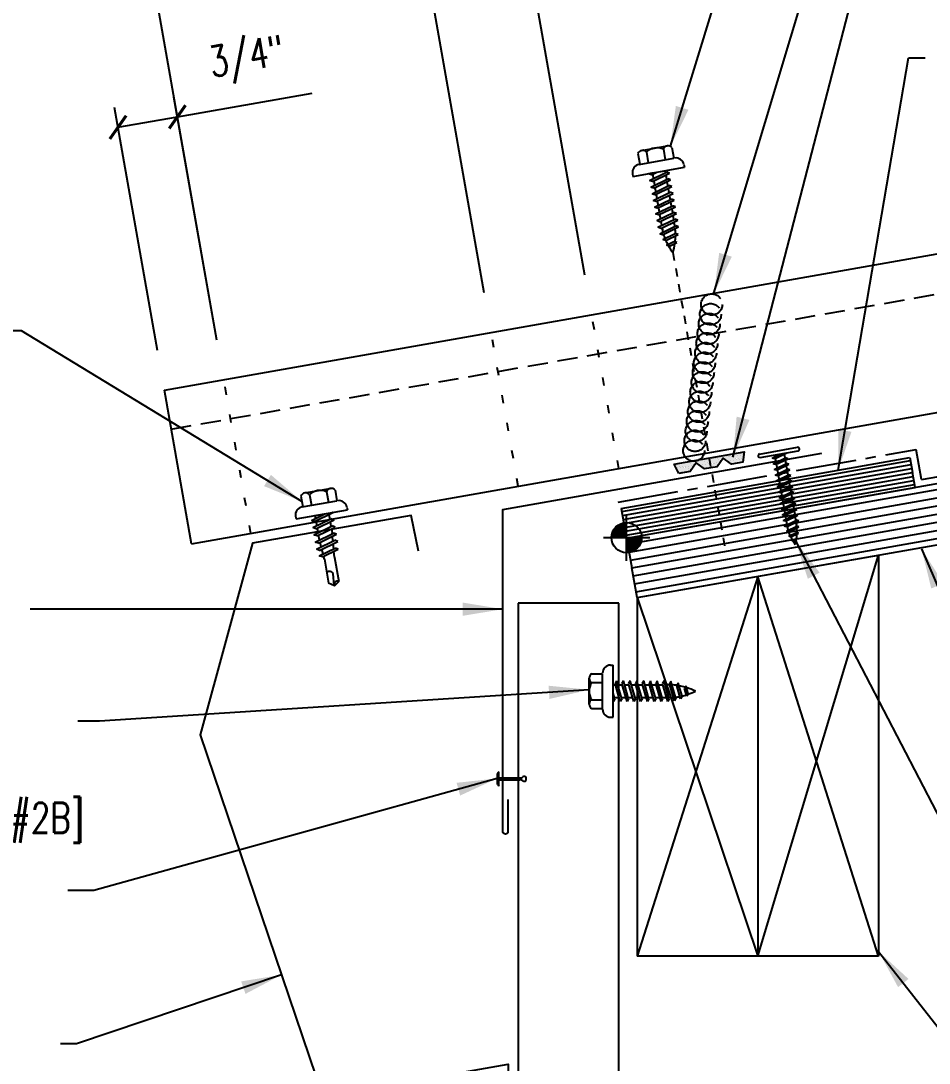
# Model space of a CAD drawing. Header units: inches. Extents: x 1.1 to 40.5, y 6.9 to 56.6.
# Drawn here: x 16.56 to 27.84, y 17.21 to 30.17 of the extents above; entities that cross this region are included whole.
import ezdxf

# ---------------------------------------------------------------- set-up
doc = ezdxf.new("R2010")
doc.units = ezdxf.units.IN
doc.header["$MEASUREMENT"] = 0
for name, pattern in [('CENTER2', [1.125, 0.75, -0.125, 0.125, -0.125]), ('DASH3', [0.125, 0.0625, -0.0625]), ('DOT2', [0.125, 0, -0.125]), ('HIDDEN2', [0.1875, 0.125, -0.0625])]:
    doc.linetypes.add(name, pattern=pattern)
for name, color, linetype in [('BARRIER', 253, 'CENTER2'), ('DIM', 2, 'Continuous'), ('FASTENER', 9, 'Continuous'), ('PANEL', 11, 'Continuous'), ('SEALANT', 253, 'CENTER2'), ('SECTION', 11, 'Continuous'), ('TAPE', 8, 'Continuous'), ('TEXT', 2, 'Continuous'), ('TRIM', 6, 'Continuous'), ('WOOD', 3, 'Continuous')]:
    doc.layers.add(name, color=color, linetype=linetype)
doc.styles.add('TEXT', font='SIMPLEX', dxfattribs={"width": 0.75, "height": 6})
doc.styles.add('TEXT1', font='ROMANS.shx', dxfattribs={"width": 0.75, "height": 0.375})
doc.dimstyles.new('DETAIL', dxfattribs={"dimscale": 4, "dimtxt": 0.375, "dimasz": 0.0625, "dimexe": 0.0625, "dimexo": 0.125, "dimgap": 0.0625, "dimtad": 1, "dimdec": 4, "dimzin": 3, "dimdsep": 46, "dimlunit": 4, "dimtxsty": 'TEXT1', "dimblk": 'ARCHTICK', "dimcen": 0.0625, "dimclrd": 7, "dimclre": 7, "dimclrt": 2, "dimadec": 0, "dimazin": 0, "dimtfac": 0.59375, "dimtdec": 4, "dimtmove": 0, "dimatfit": 3, "dimfxl": 0, "dimfrac": 2, "dimtolj": 1, "dimtzin": 3, "dimarcsym": 0})
doc.dimstyles.new('DETAIL$7', dxfattribs={"dimscale": 4, "dimtxt": 6, "dimasz": 0.125, "dimexe": 0.0625, "dimexo": 0.125, "dimgap": 0.0625, "dimtad": 1, "dimdec": 5, "dimzin": 3, "dimdsep": 46, "dimlunit": 4, "dimtxsty": 'TEXT', "dimblk": 'ARCHTICK', "dimcen": 0.0625, "dimclrd": 7, "dimclre": 7, "dimclrt": 2, "dimadec": 0, "dimazin": 0, "dimtfac": 0.666667, "dimtdec": 5, "dimtmove": 0, "dimatfit": 3, "dimfxl": 0, "dimfrac": 2, "dimtolj": 1, "dimtzin": 3, "dimarcsym": 0})

# ---------------------------------------------------------------- blocks, each defined once
blk = doc.blocks.new('_ArchTick')
at = {"color": 0, "linetype": 'ByBlock', "const_width": 0.15}
blk.add_lwpolyline([(-0.5, -0.5), (0.5, 0.5)], dxfattribs=at)
blk = doc.blocks.new('*D16')
at = {"layer": 'DEFPOINTS', "color": 0}
for p in [(20.96, 34.475), (22.402, 26.294), (19.081, 25.708)]:
    blk.add_point(p, dxfattribs=at)
at = {"layer": 'DIM', "color": 7, "lineweight": -2}
for p, q in [((22.315, 26.786), (20.916, 34.722)), ((17.638, 33.89), (20.96, 34.475)), ((18.994, 26.201), (17.594, 34.136))]:
    blk.add_line(p, q, dxfattribs=at)
at = {"layer": 'DIM', "color": 7, "lineweight": -2, "xscale": 0.25, "yscale": 0.25, "zscale": 0.25}
for p, rotation in [((20.96, 34.475), 9.999999999999849), ((17.638, 33.89), 189.9999999999998)]:
    blk.add_blockref('_ArchTick', p, dxfattribs=dict(at, rotation=rotation))
at = {"layer": 'DIM', "color": 2, "insert": (19.162, 34.956), "char_height": 0.375, "attachment_point": 5, "rotation": 10, "style": 'TEXT1'}
blk.add_mtext('\\A1;VARIES W/\\PROOF SLOPE', dxfattribs=at)
blk = doc.blocks.new('*X2')
at = {"color": 0}
for p, q in [((-0.434, 0.135), (-0.434, 0.135)), ((-0.422, 0.141), (-0.422, 0.141)), ((-0.41, 0.135), (-0.41, 0.135)), ((-0.398, 0.141), (-0.398, 0.141)), ((-0.387, 0.135), (-0.387, 0.135)), ((-0.375, 0.141), (-0.375, 0.141)), ((-0.363, 0.135), (-0.363, 0.135)), ((-0.352, 0.141), (-0.352, 0.141)), ((-0.34, 0.135), (-0.34, 0.135)), ((-0.328, 0.141), (-0.328, 0.141)), ((-0.316, 0.135), (-0.316, 0.135)), ((-0.305, 0.141), (-0.305, 0.141)), ((-0.293, 0.135), (-0.293, 0.135)), ((-0.281, 0.141), (-0.281, 0.141)), ((-0.27, 0.135), (-0.27, 0.135)), ((-0.258, 0.141), (-0.258, 0.141)), ((-0.246, 0.135), (-0.246, 0.135)), ((-0.234, 0.141), (-0.234, 0.141)), ((-0.223, 0.135), (-0.223, 0.135)), ((-0.211, 0.141), (-0.211, 0.141)), ((-0.199, 0.135), (-0.199, 0.135)), ((-0.188, 0.141), (-0.188, 0.141)), ((-0.176, 0.135), (-0.176, 0.135)), ((-0.164, 0.141), (-0.164, 0.141)), ((-0.152, 0.135), (-0.152, 0.135)), ((-0.141, 0.141), (-0.141, 0.141)), ((-0.129, 0.135), (-0.129, 0.135)), ((-0.117, 0.141), (-0.117, 0.141)), ((-0.105, 0.135), (-0.105, 0.135)), ((-0.094, 0.141), (-0.094, 0.141)), ((-0.082, 0.135), (-0.082, 0.135)), ((-0.07, 0.141), (-0.07, 0.141)), ((-0.059, 0.135), (-0.059, 0.135)), ((-0.047, 0.141), (-0.047, 0.141)), ((-0.035, 0.135), (-0.035, 0.135)), ((-0.023, 0.141), (-0.023, 0.141)), ((-0.012, 0.135), (-0.012, 0.135)), ((0, 0.141), (0, 0.141)), ((0.012, 0.135), (0.012, 0.135)), ((0.023, 0.141), (0.023, 0.141)), ((0.035, 0.135), (0.035, 0.135)), ((0.047, 0.141), (0.047, 0.141)), ((0.059, 0.135), (0.059, 0.135)), ((0.07, 0.141), (0.07, 0.141)), ((0.082, 0.135), (0.082, 0.135)), ((0.094, 0.141), (0.094, 0.141)), ((0.105, 0.135), (0.105, 0.135)), ((0.117, 0.141), (0.117, 0.141)), ((0.129, 0.135), (0.129, 0.135)), ((0.141, 0.141), (0.141, 0.141)), ((0.152, 0.135), (0.152, 0.135)), ((0.164, 0.141), (0.164, 0.141)), ((0.176, 0.135), (0.176, 0.135)), ((0.188, 0.141), (0.188, 0.141)), ((0.199, 0.135), (0.199, 0.135)), ((0.211, 0.141), (0.211, 0.141)), ((0.223, 0.135), (0.223, 0.135)), ((0.234, 0.141), (0.234, 0.141)), ((0.246, 0.135), (0.246, 0.135)), ((0.258, 0.141), (0.258, 0.141)), ((0.27, 0.135), (0.27, 0.135)), ((0.281, 0.141), (0.281, 0.141)), ((0.293, 0.135), (0.293, 0.135)), ((0.305, 0.141), (0.305, 0.141)), ((0.316, 0.135), (0.316, 0.135)), ((0.328, 0.141), (0.328, 0.141)), ((0.34, 0.135), (0.34, 0.135)), ((0.352, 0.141), (0.352, 0.141)), ((0.363, 0.135), (0.363, 0.135)), ((0.375, 0.141), (0.375, 0.141)), ((0.387, 0.135), (0.387, 0.135)), ((0.398, 0.141), (0.398, 0.141)), ((0.41, 0.135), (0.41, 0.135)), ((0.422, 0.141), (0.422, 0.141)), ((0.434, 0.135), (0.434, 0.135)), ((-0.434, 0.123), (-0.434, 0.123)), ((-0.422, 0.129), (-0.422, 0.129)), ((-0.422, 0.117), (-0.422, 0.117)), ((-0.422, 0.105), (-0.422, 0.105)), ((-0.422, 0.094), (-0.422, 0.094)), ((-0.422, 0.082), (-0.422, 0.082)), ((-0.41, 0.123), (-0.41, 0.123)), ((-0.41, 0.111), (-0.41, 0.111)), ((-0.41, 0.1), (-0.41, 0.1)), ((-0.41, 0.088), (-0.41, 0.088)), ((-0.41, 0.076), (-0.41, 0.076)), ((-0.41, 0.064), (-0.41, 0.064)), ((-0.41, 0.053), (-0.41, 0.053)), ((-0.41, 0.041), (-0.41, 0.041)), ((-0.398, 0.129), (-0.398, 0.129)), ((-0.398, 0.117), (-0.398, 0.117)), ((-0.398, 0.105), (-0.398, 0.105)), ((-0.398, 0.094), (-0.398, 0.094)), ((-0.398, 0.082), (-0.398, 0.082)), ((-0.398, 0.07), (-0.398, 0.07)), ((-0.398, 0.059), (-0.398, 0.059)), ((-0.398, 0.047), (-0.398, 0.047)), ((-0.398, 0.035), (-0.398, 0.035)), ((-0.398, 0.023), (-0.398, 0.023)), ((-0.387, 0.123), (-0.387, 0.123)), ((-0.387, 0.111), (-0.387, 0.111)), ((-0.387, 0.1), (-0.387, 0.1)), ((-0.387, 0.088), (-0.387, 0.088)), ((-0.387, 0.076), (-0.387, 0.076)), ((-0.387, 0.064), (-0.387, 0.064)), ((-0.387, 0.053), (-0.387, 0.053)), ((-0.387, 0.041), (-0.387, 0.041)), ((-0.387, 0.029), (-0.387, 0.029)), ((-0.375, 0.129), (-0.375, 0.129)), ((-0.375, 0.117), (-0.375, 0.117)), ((-0.375, 0.105), (-0.375, 0.105)), ((-0.375, 0.094), (-0.375, 0.094)), ((-0.375, 0.082), (-0.375, 0.082)), ((-0.375, 0.07), (-0.375, 0.07)), ((-0.375, 0.059), (-0.375, 0.059)), ((-0.375, 0.047), (-0.375, 0.047)), ((-0.375, 0.035), (-0.375, 0.035)), ((-0.375, 0.023), (-0.375, 0.023)), ((-0.363, 0.123), (-0.363, 0.123)), ((-0.363, 0.111), (-0.363, 0.111)), ((-0.363, 0.1), (-0.363, 0.1)), ((-0.363, 0.088), (-0.363, 0.088)), ((-0.363, 0.076), (-0.363, 0.076)), ((-0.363, 0.064), (-0.363, 0.064)), ((-0.363, 0.053), (-0.363, 0.053)), ((-0.363, 0.041), (-0.363, 0.041)), ((-0.363, 0.029), (-0.363, 0.029)), ((-0.352, 0.129), (-0.352, 0.129)), ((-0.352, 0.117), (-0.352, 0.117)), ((-0.352, 0.105), (-0.352, 0.105)), ((-0.352, 0.094), (-0.352, 0.094)), ((-0.352, 0.082), (-0.352, 0.082)), ((-0.352, 0.07), (-0.352, 0.07)), ((-0.352, 0.059), (-0.352, 0.059)), ((-0.352, 0.047), (-0.352, 0.047)), ((-0.352, 0.035), (-0.352, 0.035)), ((-0.352, 0.023), (-0.352, 0.023)), ((-0.34, 0.123), (-0.34, 0.123)), ((-0.34, 0.111), (-0.34, 0.111)), ((-0.34, 0.1), (-0.34, 0.1)), ((-0.34, 0.088), (-0.34, 0.088)), ((-0.34, 0.076), (-0.34, 0.076)), ((-0.34, 0.064), (-0.34, 0.064)), ((-0.34, 0.053), (-0.34, 0.053)), ((-0.34, 0.041), (-0.34, 0.041)), ((-0.34, 0.029), (-0.34, 0.029)), ((-0.328, 0.129), (-0.328, 0.129)), ((-0.328, 0.117), (-0.328, 0.117)), ((-0.328, 0.105), (-0.328, 0.105)), ((-0.328, 0.094), (-0.328, 0.094)), ((-0.328, 0.082), (-0.328, 0.082)), ((-0.328, 0.07), (-0.328, 0.07)), ((-0.328, 0.059), (-0.328, 0.059)), ((-0.328, 0.047), (-0.328, 0.047)), ((-0.328, 0.035), (-0.328, 0.035)), ((-0.328, 0.023), (-0.328, 0.023)), ((-0.316, 0.123), (-0.316, 0.123)), ((-0.316, 0.111), (-0.316, 0.111)), ((-0.316, 0.1), (-0.316, 0.1)), ((-0.316, 0.088), (-0.316, 0.088)), ((-0.316, 0.076), (-0.316, 0.076)), ((-0.316, 0.064), (-0.316, 0.064)), ((-0.316, 0.053), (-0.316, 0.053)), ((-0.316, 0.041), (-0.316, 0.041)), ((-0.316, 0.029), (-0.316, 0.029)), ((-0.305, 0.129), (-0.305, 0.129)), ((-0.305, 0.117), (-0.305, 0.117)), ((-0.305, 0.105), (-0.305, 0.105)), ((-0.305, 0.094), (-0.305, 0.094)), ((-0.305, 0.082), (-0.305, 0.082)), ((-0.305, 0.07), (-0.305, 0.07)), ((-0.305, 0.059), (-0.305, 0.059)), ((-0.305, 0.047), (-0.305, 0.047)), ((-0.305, 0.035), (-0.305, 0.035)), ((-0.305, 0.023), (-0.305, 0.023)), ((-0.293, 0.123), (-0.293, 0.123)), ((-0.293, 0.111), (-0.293, 0.111)), ((-0.293, 0.1), (-0.293, 0.1)), ((-0.293, 0.088), (-0.293, 0.088)), ((-0.293, 0.076), (-0.293, 0.076)), ((-0.293, 0.064), (-0.293, 0.064)), ((-0.293, 0.053), (-0.293, 0.053)), ((-0.293, 0.041), (-0.293, 0.041)), ((-0.293, 0.029), (-0.293, 0.029)), ((-0.281, 0.129), (-0.281, 0.129)), ((-0.281, 0.117), (-0.281, 0.117)), ((-0.281, 0.105), (-0.281, 0.105)), ((-0.281, 0.094), (-0.281, 0.094)), ((-0.281, 0.082), (-0.281, 0.082)), ((-0.281, 0.07), (-0.281, 0.07)), ((-0.281, 0.059), (-0.281, 0.059)), ((-0.281, 0.047), (-0.281, 0.047)), ((-0.281, 0.035), (-0.281, 0.035)), ((-0.281, 0.023), (-0.281, 0.023)), ((-0.27, 0.123), (-0.27, 0.123)), ((-0.27, 0.111), (-0.27, 0.111)), ((-0.27, 0.1), (-0.27, 0.1)), ((-0.27, 0.088), (-0.27, 0.088)), ((-0.27, 0.076), (-0.27, 0.076)), ((-0.27, 0.064), (-0.27, 0.064)), ((-0.27, 0.053), (-0.27, 0.053)), ((-0.27, 0.041), (-0.27, 0.041)), ((-0.27, 0.029), (-0.27, 0.029)), ((-0.258, 0.129), (-0.258, 0.129)), ((-0.258, 0.117), (-0.258, 0.117)), ((-0.258, 0.105), (-0.258, 0.105)), ((-0.258, 0.094), (-0.258, 0.094)), ((-0.258, 0.082), (-0.258, 0.082)), ((-0.258, 0.07), (-0.258, 0.07)), ((-0.258, 0.059), (-0.258, 0.059)), ((-0.258, 0.047), (-0.258, 0.047)), ((-0.258, 0.035), (-0.258, 0.035)), ((-0.258, 0.023), (-0.258, 0.023)), ((-0.246, 0.123), (-0.246, 0.123)), ((-0.246, 0.111), (-0.246, 0.111)), ((-0.246, 0.1), (-0.246, 0.1)), ((-0.246, 0.088), (-0.246, 0.088)), ((-0.246, 0.076), (-0.246, 0.076)), ((-0.246, 0.064), (-0.246, 0.064)), ((-0.246, 0.053), (-0.246, 0.053)), ((-0.246, 0.041), (-0.246, 0.041)), ((-0.234, 0.129), (-0.234, 0.129)), ((-0.234, 0.117), (-0.234, 0.117)), ((-0.234, 0.105), (-0.234, 0.105)), ((-0.234, 0.094), (-0.234, 0.094)), ((-0.234, 0.082), (-0.234, 0.082)), ((-0.234, 0.07), (-0.234, 0.07)), ((-0.234, 0.059), (-0.234, 0.059)), ((-0.234, 0.047), (-0.234, 0.047)), ((-0.223, 0.123), (-0.223, 0.123)), ((-0.223, 0.111), (-0.223, 0.111)), ((-0.223, 0.1), (-0.223, 0.1)), ((-0.223, 0.088), (-0.223, 0.088)), ((-0.223, 0.076), (-0.223, 0.076)), ((-0.223, 0.064), (-0.223, 0.064)), ((-0.211, 0.129), (-0.211, 0.129)), ((-0.211, 0.117), (-0.211, 0.117)), ((-0.211, 0.105), (-0.211, 0.105)), ((-0.211, 0.094), (-0.211, 0.094)), ((-0.211, 0.082), (-0.211, 0.082)), ((-0.211, 0.07), (-0.211, 0.07)), ((-0.199, 0.123), (-0.199, 0.123)), ((-0.199, 0.111), (-0.199, 0.111)), ((-0.199, 0.1), (-0.199, 0.1)), ((-0.199, 0.088), (-0.199, 0.088)), ((-0.188, 0.129), (-0.188, 0.129)), ((-0.188, 0.117), (-0.188, 0.117)), ((-0.188, 0.105), (-0.188, 0.105)), ((-0.188, 0.094), (-0.188, 0.094)), ((-0.176, 0.123), (-0.176, 0.123)), ((-0.176, 0.111), (-0.176, 0.111)), ((-0.164, 0.129), (-0.164, 0.129)), ((-0.164, 0.117), (-0.164, 0.117)), ((-0.164, 0.105), (-0.164, 0.105)), ((-0.152, 0.123), (-0.152, 0.123)), ((-0.152, 0.111), (-0.152, 0.111)), ((-0.152, 0.1), (-0.152, 0.1)), ((-0.141, 0.129), (-0.141, 0.129)), ((-0.141, 0.117), (-0.141, 0.117)), ((-0.141, 0.105), (-0.141, 0.105)), ((-0.141, 0.094), (-0.141, 0.094)), ((-0.141, 0.082), (-0.141, 0.082)), ((-0.129, 0.123), (-0.129, 0.123)), ((-0.129, 0.111), (-0.129, 0.111)), ((-0.129, 0.1), (-0.129, 0.1)), ((-0.129, 0.088), (-0.129, 0.088)), ((-0.129, 0.076), (-0.129, 0.076)), ((-0.117, 0.129), (-0.117, 0.129)), ((-0.117, 0.117), (-0.117, 0.117)), ((-0.117, 0.105), (-0.117, 0.105)), ((-0.117, 0.094), (-0.117, 0.094)), ((-0.117, 0.082), (-0.117, 0.082)), ((-0.117, 0.07), (-0.117, 0.07)), ((-0.117, 0.059), (-0.117, 0.059)), ((-0.105, 0.123), (-0.105, 0.123)), ((-0.105, 0.111), (-0.105, 0.111)), ((-0.105, 0.1), (-0.105, 0.1)), ((-0.105, 0.088), (-0.105, 0.088)), ((-0.105, 0.076), (-0.105, 0.076)), ((-0.105, 0.064), (-0.105, 0.064)), ((-0.105, 0.053), (-0.105, 0.053)), ((-0.094, 0.129), (-0.094, 0.129)), ((-0.094, 0.117), (-0.094, 0.117)), ((-0.094, 0.105), (-0.094, 0.105)), ((-0.094, 0.094), (-0.094, 0.094)), ((-0.094, 0.082), (-0.094, 0.082)), ((-0.094, 0.07), (-0.094, 0.07)), ((-0.094, 0.059), (-0.094, 0.059)), ((-0.094, 0.047), (-0.094, 0.047)), ((-0.094, 0.035), (-0.094, 0.035)), ((-0.082, 0.123), (-0.082, 0.123)), ((-0.082, 0.111), (-0.082, 0.111)), ((-0.082, 0.1), (-0.082, 0.1)), ((-0.082, 0.088), (-0.082, 0.088)), ((-0.082, 0.076), (-0.082, 0.076)), ((-0.082, 0.064), (-0.082, 0.064)), ((-0.082, 0.053), (-0.082, 0.053)), ((-0.082, 0.041), (-0.082, 0.041)), ((-0.082, 0.029), (-0.082, 0.029)), ((-0.07, 0.129), (-0.07, 0.129)), ((-0.07, 0.117), (-0.07, 0.117)), ((-0.07, 0.105), (-0.07, 0.105)), ((-0.07, 0.094), (-0.07, 0.094)), ((-0.07, 0.082), (-0.07, 0.082)), ((-0.07, 0.07), (-0.07, 0.07)), ((-0.07, 0.059), (-0.07, 0.059)), ((-0.07, 0.047), (-0.07, 0.047)), ((-0.07, 0.035), (-0.07, 0.035)), ((-0.07, 0.023), (-0.07, 0.023)), ((-0.059, 0.123), (-0.059, 0.123)), ((-0.059, 0.111), (-0.059, 0.111)), ((-0.059, 0.1), (-0.059, 0.1)), ((-0.059, 0.088), (-0.059, 0.088)), ((-0.059, 0.076), (-0.059, 0.076)), ((-0.059, 0.064), (-0.059, 0.064)), ((-0.059, 0.053), (-0.059, 0.053)), ((-0.059, 0.041), (-0.059, 0.041)), ((-0.059, 0.029), (-0.059, 0.029)), ((-0.047, 0.129), (-0.047, 0.129)), ((-0.047, 0.117), (-0.047, 0.117)), ((-0.047, 0.105), (-0.047, 0.105)), ((-0.047, 0.094), (-0.047, 0.094)), ((-0.047, 0.082), (-0.047, 0.082)), ((-0.047, 0.07), (-0.047, 0.07)), ((-0.047, 0.059), (-0.047, 0.059)), ((-0.047, 0.047), (-0.047, 0.047)), ((-0.047, 0.035), (-0.047, 0.035)), ((-0.047, 0.023), (-0.047, 0.023)), ((-0.035, 0.123), (-0.035, 0.123)), ((-0.035, 0.111), (-0.035, 0.111)), ((-0.035, 0.1), (-0.035, 0.1)), ((-0.035, 0.088), (-0.035, 0.088)), ((-0.035, 0.076), (-0.035, 0.076)), ((-0.035, 0.064), (-0.035, 0.064)), ((-0.035, 0.053), (-0.035, 0.053)), ((-0.035, 0.041), (-0.035, 0.041)), ((-0.035, 0.029), (-0.035, 0.029)), ((-0.023, 0.129), (-0.023, 0.129)), ((-0.023, 0.117), (-0.023, 0.117)), ((-0.023, 0.105), (-0.023, 0.105)), ((-0.023, 0.094), (-0.023, 0.094)), ((-0.023, 0.082), (-0.023, 0.082)), ((-0.023, 0.07), (-0.023, 0.07)), ((-0.023, 0.059), (-0.023, 0.059)), ((-0.023, 0.047), (-0.023, 0.047)), ((-0.023, 0.035), (-0.023, 0.035)), ((-0.023, 0.023), (-0.023, 0.023)), ((-0.012, 0.123), (-0.012, 0.123)), ((-0.012, 0.111), (-0.012, 0.111)), ((-0.012, 0.1), (-0.012, 0.1)), ((-0.012, 0.088), (-0.012, 0.088)), ((-0.012, 0.076), (-0.012, 0.076)), ((-0.012, 0.064), (-0.012, 0.064)), ((-0.012, 0.053), (-0.012, 0.053)), ((-0.012, 0.041), (-0.012, 0.041)), ((-0.012, 0.029), (-0.012, 0.029)), ((0, 0.129), (0, 0.129)), ((0, 0.117), (0, 0.117)), ((0, 0.105), (0, 0.105)), ((0, 0.094), (0, 0.094)), ((0, 0.082), (0, 0.082)), ((0, 0.07), (0, 0.07)), ((0, 0.059), (0, 0.059)), ((0, 0.047), (0, 0.047)), ((0, 0.035), (0, 0.035)), ((0, 0.023), (0, 0.023)), ((0.012, 0.123), (0.012, 0.123)), ((0.012, 0.111), (0.012, 0.111)), ((0.012, 0.1), (0.012, 0.1)), ((0.012, 0.088), (0.012, 0.088)), ((0.012, 0.076), (0.012, 0.076)), ((0.012, 0.064), (0.012, 0.064)), ((0.012, 0.053), (0.012, 0.053)), ((0.012, 0.041), (0.012, 0.041)), ((0.012, 0.029), (0.012, 0.029)), ((0.023, 0.129), (0.023, 0.129)), ((0.023, 0.117), (0.023, 0.117)), ((0.023, 0.105), (0.023, 0.105)), ((0.023, 0.094), (0.023, 0.094)), ((0.023, 0.082), (0.023, 0.082)), ((0.023, 0.07), (0.023, 0.07)), ((0.023, 0.059), (0.023, 0.059)), ((0.023, 0.047), (0.023, 0.047)), ((0.023, 0.035), (0.023, 0.035)), ((0.023, 0.023), (0.023, 0.023)), ((0.035, 0.123), (0.035, 0.123)), ((0.035, 0.111), (0.035, 0.111)), ((0.035, 0.1), (0.035, 0.1)), ((0.035, 0.088), (0.035, 0.088)), ((0.035, 0.076), (0.035, 0.076)), ((0.035, 0.064), (0.035, 0.064)), ((0.035, 0.053), (0.035, 0.053)), ((0.035, 0.041), (0.035, 0.041)), ((0.035, 0.029), (0.035, 0.029)), ((0.047, 0.129), (0.047, 0.129)), ((0.047, 0.117), (0.047, 0.117)), ((0.047, 0.105), (0.047, 0.105)), ((0.047, 0.094), (0.047, 0.094)), ((0.047, 0.082), (0.047, 0.082)), ((0.047, 0.07), (0.047, 0.07)), ((0.047, 0.059), (0.047, 0.059)), ((0.047, 0.047), (0.047, 0.047)), ((0.047, 0.035), (0.047, 0.035)), ((0.047, 0.023), (0.047, 0.023)), ((0.059, 0.123), (0.059, 0.123)), ((0.059, 0.111), (0.059, 0.111)), ((0.059, 0.1), (0.059, 0.1)), ((0.059, 0.088), (0.059, 0.088)), ((0.059, 0.076), (0.059, 0.076)), ((0.059, 0.064), (0.059, 0.064)), ((0.059, 0.053), (0.059, 0.053)), ((0.059, 0.041), (0.059, 0.041)), ((0.059, 0.029), (0.059, 0.029)), ((0.07, 0.129), (0.07, 0.129)), ((0.07, 0.117), (0.07, 0.117)), ((0.07, 0.105), (0.07, 0.105)), ((0.07, 0.094), (0.07, 0.094)), ((0.07, 0.082), (0.07, 0.082)), ((0.07, 0.07), (0.07, 0.07)), ((0.07, 0.059), (0.07, 0.059)), ((0.07, 0.047), (0.07, 0.047)), ((0.07, 0.035), (0.07, 0.035)), ((0.07, 0.023), (0.07, 0.023)), ((0.082, 0.123), (0.082, 0.123)), ((0.082, 0.111), (0.082, 0.111)), ((0.082, 0.1), (0.082, 0.1)), ((0.082, 0.088), (0.082, 0.088)), ((0.082, 0.076), (0.082, 0.076)), ((0.082, 0.064), (0.082, 0.064)), ((0.082, 0.053), (0.082, 0.053)), ((0.082, 0.041), (0.082, 0.041)), ((0.082, 0.029), (0.082, 0.029)), ((0.094, 0.129), (0.094, 0.129)), ((0.094, 0.117), (0.094, 0.117)), ((0.094, 0.105), (0.094, 0.105)), ((0.094, 0.094), (0.094, 0.094)), ((0.094, 0.082), (0.094, 0.082)), ((0.094, 0.07), (0.094, 0.07)), ((0.094, 0.059), (0.094, 0.059)), ((0.094, 0.047), (0.094, 0.047)), ((0.094, 0.035), (0.094, 0.035)), ((0.105, 0.123), (0.105, 0.123)), ((0.105, 0.111), (0.105, 0.111)), ((0.105, 0.1), (0.105, 0.1)), ((0.105, 0.088), (0.105, 0.088)), ((0.105, 0.076), (0.105, 0.076)), ((0.105, 0.064), (0.105, 0.064)), ((0.105, 0.053), (0.105, 0.053)), ((0.117, 0.129), (0.117, 0.129)), ((0.117, 0.117), (0.117, 0.117)), ((0.117, 0.105), (0.117, 0.105)), ((0.117, 0.094), (0.117, 0.094)), ((0.117, 0.082), (0.117, 0.082)), ((0.117, 0.07), (0.117, 0.07)), ((0.117, 0.059), (0.117, 0.059)), ((0.129, 0.123), (0.129, 0.123)), ((0.129, 0.111), (0.129, 0.111)), ((0.129, 0.1), (0.129, 0.1)), ((0.129, 0.088), (0.129, 0.088)), ((0.129, 0.076), (0.129, 0.076)), ((0.141, 0.129), (0.141, 0.129)), ((0.141, 0.117), (0.141, 0.117)), ((0.141, 0.105), (0.141, 0.105)), ((0.141, 0.094), (0.141, 0.094)), ((0.141, 0.082), (0.141, 0.082)), ((0.152, 0.123), (0.152, 0.123)), ((0.152, 0.111), (0.152, 0.111)), ((0.152, 0.1), (0.152, 0.1)), ((0.164, 0.129), (0.164, 0.129)), ((0.164, 0.117), (0.164, 0.117)), ((0.164, 0.105), (0.164, 0.105)), ((0.176, 0.123), (0.176, 0.123)), ((0.176, 0.111), (0.176, 0.111)), ((0.188, 0.129), (0.188, 0.129)), ((0.188, 0.117), (0.188, 0.117)), ((0.188, 0.105), (0.188, 0.105)), ((0.188, 0.094), (0.188, 0.094)), ((0.199, 0.123), (0.199, 0.123)), ((0.199, 0.111), (0.199, 0.111)), ((0.199, 0.1), (0.199, 0.1)), ((0.199, 0.088), (0.199, 0.088)), ((0.211, 0.129), (0.211, 0.129)), ((0.211, 0.117), (0.211, 0.117)), ((0.211, 0.105), (0.211, 0.105)), ((0.211, 0.094), (0.211, 0.094)), ((0.211, 0.082), (0.211, 0.082)), ((0.211, 0.07), (0.211, 0.07)), ((0.223, 0.123), (0.223, 0.123)), ((0.223, 0.111), (0.223, 0.111)), ((0.223, 0.1), (0.223, 0.1)), ((0.223, 0.088), (0.223, 0.088)), ((0.223, 0.076), (0.223, 0.076)), ((0.223, 0.064), (0.223, 0.064)), ((0.234, 0.129), (0.234, 0.129)), ((0.234, 0.117), (0.234, 0.117)), ((0.234, 0.105), (0.234, 0.105)), ((0.234, 0.094), (0.234, 0.094)), ((0.234, 0.082), (0.234, 0.082)), ((0.234, 0.07), (0.234, 0.07)), ((0.234, 0.059), (0.234, 0.059)), ((0.234, 0.047), (0.234, 0.047)), ((0.246, 0.123), (0.246, 0.123)), ((0.246, 0.111), (0.246, 0.111)), ((0.246, 0.1), (0.246, 0.1)), ((0.246, 0.088), (0.246, 0.088)), ((0.246, 0.076), (0.246, 0.076)), ((0.246, 0.064), (0.246, 0.064)), ((0.246, 0.053), (0.246, 0.053)), ((0.246, 0.041), (0.246, 0.041)), ((0.258, 0.129), (0.258, 0.129)), ((0.258, 0.117), (0.258, 0.117)), ((0.258, 0.105), (0.258, 0.105)), ((0.258, 0.094), (0.258, 0.094)), ((0.258, 0.082), (0.258, 0.082)), ((0.258, 0.07), (0.258, 0.07)), ((0.258, 0.059), (0.258, 0.059)), ((0.258, 0.047), (0.258, 0.047)), ((0.258, 0.035), (0.258, 0.035)), ((0.258, 0.023), (0.258, 0.023)), ((0.27, 0.123), (0.27, 0.123)), ((0.27, 0.111), (0.27, 0.111)), ((0.27, 0.1), (0.27, 0.1)), ((0.27, 0.088), (0.27, 0.088)), ((0.27, 0.076), (0.27, 0.076)), ((0.27, 0.064), (0.27, 0.064)), ((0.27, 0.053), (0.27, 0.053)), ((0.27, 0.041), (0.27, 0.041)), ((0.27, 0.029), (0.27, 0.029)), ((0.281, 0.129), (0.281, 0.129)), ((0.281, 0.117), (0.281, 0.117)), ((0.281, 0.105), (0.281, 0.105)), ((0.281, 0.094), (0.281, 0.094)), ((0.281, 0.082), (0.281, 0.082)), ((0.281, 0.07), (0.281, 0.07)), ((0.281, 0.059), (0.281, 0.059)), ((0.281, 0.047), (0.281, 0.047)), ((0.281, 0.035), (0.281, 0.035)), ((0.281, 0.023), (0.281, 0.023)), ((0.293, 0.123), (0.293, 0.123)), ((0.293, 0.111), (0.293, 0.111)), ((0.293, 0.1), (0.293, 0.1)), ((0.293, 0.088), (0.293, 0.088)), ((0.293, 0.076), (0.293, 0.076)), ((0.293, 0.064), (0.293, 0.064)), ((0.293, 0.053), (0.293, 0.053)), ((0.293, 0.041), (0.293, 0.041)), ((0.293, 0.029), (0.293, 0.029)), ((0.305, 0.129), (0.305, 0.129)), ((0.305, 0.117), (0.305, 0.117)), ((0.305, 0.105), (0.305, 0.105)), ((0.305, 0.094), (0.305, 0.094)), ((0.305, 0.082), (0.305, 0.082)), ((0.305, 0.07), (0.305, 0.07)), ((0.305, 0.059), (0.305, 0.059)), ((0.305, 0.047), (0.305, 0.047)), ((0.305, 0.035), (0.305, 0.035)), ((0.305, 0.023), (0.305, 0.023)), ((0.316, 0.123), (0.316, 0.123)), ((0.316, 0.111), (0.316, 0.111)), ((0.316, 0.1), (0.316, 0.1)), ((0.316, 0.088), (0.316, 0.088)), ((0.316, 0.076), (0.316, 0.076)), ((0.316, 0.064), (0.316, 0.064)), ((0.316, 0.053), (0.316, 0.053)), ((0.316, 0.041), (0.316, 0.041)), ((0.316, 0.029), (0.316, 0.029)), ((0.328, 0.129), (0.328, 0.129)), ((0.328, 0.117), (0.328, 0.117)), ((0.328, 0.105), (0.328, 0.105)), ((0.328, 0.094), (0.328, 0.094)), ((0.328, 0.082), (0.328, 0.082)), ((0.328, 0.07), (0.328, 0.07)), ((0.328, 0.059), (0.328, 0.059)), ((0.328, 0.047), (0.328, 0.047)), ((0.328, 0.035), (0.328, 0.035)), ((0.328, 0.023), (0.328, 0.023)), ((0.34, 0.123), (0.34, 0.123)), ((0.34, 0.111), (0.34, 0.111)), ((0.34, 0.1), (0.34, 0.1)), ((0.34, 0.088), (0.34, 0.088)), ((0.34, 0.076), (0.34, 0.076)), ((0.34, 0.064), (0.34, 0.064)), ((0.34, 0.053), (0.34, 0.053)), ((0.34, 0.041), (0.34, 0.041)), ((0.34, 0.029), (0.34, 0.029)), ((0.352, 0.129), (0.352, 0.129)), ((0.352, 0.117), (0.352, 0.117)), ((0.352, 0.105), (0.352, 0.105)), ((0.352, 0.094), (0.352, 0.094)), ((0.352, 0.082), (0.352, 0.082)), ((0.352, 0.07), (0.352, 0.07)), ((0.352, 0.059), (0.352, 0.059)), ((0.352, 0.047), (0.352, 0.047)), ((0.352, 0.035), (0.352, 0.035)), ((0.352, 0.023), (0.352, 0.023)), ((0.363, 0.123), (0.363, 0.123)), ((0.363, 0.111), (0.363, 0.111)), ((0.363, 0.1), (0.363, 0.1)), ((0.363, 0.088), (0.363, 0.088)), ((0.363, 0.076), (0.363, 0.076)), ((0.363, 0.064), (0.363, 0.064)), ((0.363, 0.053), (0.363, 0.053)), ((0.363, 0.041), (0.363, 0.041)), ((0.363, 0.029), (0.363, 0.029)), ((0.375, 0.129), (0.375, 0.129)), ((0.375, 0.117), (0.375, 0.117)), ((0.375, 0.105), (0.375, 0.105)), ((0.375, 0.094), (0.375, 0.094)), ((0.375, 0.082), (0.375, 0.082)), ((0.375, 0.07), (0.375, 0.07)), ((0.375, 0.059), (0.375, 0.059)), ((0.375, 0.047), (0.375, 0.047)), ((0.375, 0.035), (0.375, 0.035)), ((0.375, 0.023), (0.375, 0.023)), ((0.387, 0.123), (0.387, 0.123)), ((0.387, 0.111), (0.387, 0.111)), ((0.387, 0.1), (0.387, 0.1)), ((0.387, 0.088), (0.387, 0.088)), ((0.387, 0.076), (0.387, 0.076)), ((0.387, 0.064), (0.387, 0.064)), ((0.387, 0.053), (0.387, 0.053)), ((0.387, 0.041), (0.387, 0.041)), ((0.387, 0.029), (0.387, 0.029)), ((0.398, 0.129), (0.398, 0.129)), ((0.398, 0.117), (0.398, 0.117)), ((0.398, 0.105), (0.398, 0.105)), ((0.398, 0.094), (0.398, 0.094)), ((0.398, 0.082), (0.398, 0.082)), ((0.398, 0.07), (0.398, 0.07)), ((0.398, 0.059), (0.398, 0.059)), ((0.398, 0.047), (0.398, 0.047)), ((0.398, 0.035), (0.398, 0.035)), ((0.398, 0.023), (0.398, 0.023)), ((0.41, 0.123), (0.41, 0.123)), ((0.41, 0.111), (0.41, 0.111)), ((0.41, 0.1), (0.41, 0.1)), ((0.41, 0.088), (0.41, 0.088)), ((0.41, 0.076), (0.41, 0.076)), ((0.41, 0.064), (0.41, 0.064)), ((0.41, 0.053), (0.41, 0.053)), ((0.41, 0.041), (0.41, 0.041)), ((0.422, 0.129), (0.422, 0.129)), ((0.422, 0.117), (0.422, 0.117)), ((0.422, 0.105), (0.422, 0.105)), ((0.422, 0.094), (0.422, 0.094)), ((0.422, 0.082), (0.422, 0.082)), ((0.434, 0.123), (0.434, 0.123))]:
    blk.add_line(p, q, dxfattribs=at)
blk = doc.blocks.new('MB_DBTAP')
at = {"layer": 'TAPE', "color": 9}
blk.add_lwpolyline([(-0.403, 0.018), (-0.442, 0.141), (0.442, 0.141), (0.403, 0.018), (0.26, 0.018), (0.17, 0.109), (0.079, 0.018), (0, 0.018), (-0.079, 0.018), (-0.17, 0.109), (-0.26, 0.018)], close=True, dxfattribs=at)
at = {"layer": 'TAPE', "color": 251}
blk.add_blockref('*X2', (0, 0), dxfattribs=at)
blk = doc.blocks.new('*D17')
at = {"layer": 'DEFPOINTS', "color": 0}
for p in [(22.208, 34.705), (23.652, 26.514), (22.402, 26.294)]:
    blk.add_point(p, dxfattribs=at)
at = {"layer": 'DIM', "color": 7, "lineweight": -2}
for p, q in [((22.208, 34.705), (25.712, 35.323)), ((23.565, 27.007), (22.165, 34.951)), ((22.315, 26.786), (20.915, 34.731)), ((20.958, 34.484), (22.208, 34.705))]:
    blk.add_line(p, q, dxfattribs=at)
at = {"layer": 'DIM', "color": 7, "lineweight": -2, "xscale": 0.25, "yscale": 0.25, "zscale": 0.25}
for p, rotation in [((22.208, 34.705), 9.99999999999995), ((20.958, 34.484), 189.9999999999999)]:
    blk.add_blockref('_ArchTick', p, dxfattribs=dict(at, rotation=rotation))
at = {"layer": 'DIM', "color": 2, "insert": (24.076, 35.796), "char_height": 0.375, "attachment_point": 5, "rotation": 10, "style": 'TEXT1'}
blk.add_mtext('\\A1;{WALL PANEL}\\P{THICKNESS}', dxfattribs=at)
blk = doc.blocks.new('MB_DW4')
at = {"layer": 'FASTENER'}
for p, q in [((-0.217, 0.305), (-0.217, 0.171)), ((-0.163, 0.337), (0.159, 0.337)), ((-0.108, 0.305), (-0.108, 0.171)), ((0.105, 0.305), (0.105, 0.171)), ((0.214, 0.305), (0.214, 0.171)), ((-0.226, 0.171), (0.214, 0.171)), ((-0.326, 0.071), (-0.326, 0.037)), ((-0.326, 0.037), (0.322, 0.037)), ((-0.141, -0.014), (0.037, 0.037)), ((-0.105, -0.034), (0.137, 0.035)), ((-0.088, 0.037), (-0.088, 0.001)), ((-0.088, 0.037), (0.085, 0.037)), ((0.085, 0.037), (0.134, 0.037)), ((0.085, 0.02), (0.085, -0.041)), ((0.137, 0.035), (0.134, 0.037)), ((0.322, 0.071), (0.322, 0.037)), ((-0.105, -0.034), (-0.141, -0.014)), ((-0.141, -0.105), (0.102, -0.036)), ((-0.105, -0.125), (-0.141, -0.105)), ((-0.141, -0.196), (0.102, -0.127)), ((-0.105, -0.125), (0.137, -0.056)), ((-0.088, -0.029), (-0.088, -0.09)), ((-0.088, -0.12), (-0.088, -0.181)), ((0.085, -0.071), (0.085, -0.131)), ((0.137, -0.056), (0.102, -0.036)), ((0.137, -0.147), (0.102, -0.127)), ((-0.105, -0.216), (-0.141, -0.196)), ((-0.141, -0.287), (0.102, -0.217)), ((-0.105, -0.216), (0.137, -0.147)), ((-0.105, -0.307), (0.137, -0.238)), ((-0.084, -0.27), (-0.088, -0.211)), ((0.077, -0.315), (0.082, -0.253)), ((0.084, -0.223), (0.085, -0.211)), ((0.085, -0.162), (0.085, -0.211)), ((0.137, -0.238), (0.102, -0.217)), ((-0.105, -0.307), (-0.141, -0.287)), ((-0.141, -0.378), (0.102, -0.308)), ((-0.105, -0.398), (-0.141, -0.378)), ((-0.105, -0.398), (0.137, -0.328)), ((-0.078, -0.36), (-0.082, -0.3)), ((0.071, -0.408), (0.075, -0.346)), ((0.137, -0.328), (0.102, -0.308)), ((-0.122, -0.463), (0.089, -0.403)), ((-0.086, -0.483), (-0.122, -0.463)), ((-0.086, -0.483), (0.124, -0.423)), ((-0.071, -0.449), (-0.075, -0.389)), ((-0.066, -0.516), (-0.069, -0.478)), ((-0.066, -0.516), (-0.066, -0.82)), ((0.063, -0.515), (0.068, -0.439)), ((0.063, -0.516), (0.063, -0.82)), ((0.124, -0.423), (0.089, -0.403)), ((-0.003, -0.854), (0.009, -0.714)), ((-0.002, -0.866), (-0.066, -0.82)), ((-0.002, -0.866), (0.063, -0.82))]:
    blk.add_line(p, q, dxfattribs=at)
for centre, radius, start, end in [((-0.163, 0.274), 0.0628, 29.8754, 150.1246), ((-0.002, 0.141), 0.196, 56.9974, 123.0026), ((0.159, 0.274), 0.0628, 29.8754, 150.1246), ((-0.226, 0.071), 0.1, 90, 180), ((0.222, 0.071), 0.1, 0, 90), ((0.073, -0.516), 0.01, 175.9484, 180), ((-0.036, -0.723), 0.0461, 11.1445, 130.906), ((0.039, -0.855), 0.0422, 55.4585, 194.8454)]:
    blk.add_arc(centre, radius, start, end, dxfattribs=at)
blk = doc.blocks.new('FZ6')
at = {"layer": 'FASTENER'}
for p, q in [((-0.215, 0.305), (-0.215, 0.171)), ((-0.161, 0.337), (0.161, 0.337)), ((-0.107, 0.305), (-0.107, 0.171)), ((0.107, 0.305), (0.107, 0.171)), ((0.215, 0.305), (0.215, 0.171)), ((-0.224, 0.171), (0.215, 0.171)), ((-0.324, 0.071), (-0.324, 0.037)), ((-0.324, 0.037), (0.324, 0.037)), ((-0.129, 0.035), (-0.124, 0.037)), ((-0.096, 0.017), (-0.129, 0.035)), ((-0.129, -0.049), (0.096, 0.015)), ((-0.124, 0.037), (-0.08, 0.037)), ((-0.096, 0.017), (-0.025, 0.037)), ((-0.08, 0.037), (0.08, 0.037)), ((-0.08, 0.021), (-0.08, -0.035)), ((0.08, 0.037), (0.08, 0.011)), ((0.129, -0.003), (0.096, 0.015)), ((0.324, 0.071), (0.324, 0.037)), ((-0.096, -0.068), (-0.129, -0.049)), ((-0.129, -0.134), (0.096, -0.069)), ((-0.096, -0.068), (0.129, -0.004)), ((-0.096, -0.152), (0.129, -0.088)), ((-0.08, -0.063), (-0.08, -0.12)), ((0.08, -0.016), (0.08, -0.074)), ((0.08, -0.102), (0.08, -0.158)), ((0.129, -0.088), (0.096, -0.069)), ((-0.096, -0.152), (-0.129, -0.134)), ((-0.129, -0.218), (0.096, -0.154)), ((-0.096, -0.237), (-0.129, -0.218)), ((-0.129, -0.303), (0.096, -0.238)), ((-0.096, -0.237), (0.129, -0.172)), ((-0.096, -0.321), (0.129, -0.257)), ((-0.08, -0.148), (-0.08, -0.204)), ((-0.08, -0.232), (-0.08, -0.288)), ((0.08, -0.186), (0.08, -0.243)), ((0.129, -0.172), (0.096, -0.154)), ((0.129, -0.257), (0.096, -0.238)), ((-0.096, -0.321), (-0.129, -0.303)), ((-0.129, -0.387), (0.096, -0.323)), ((-0.096, -0.406), (-0.129, -0.387)), ((-0.096, -0.406), (0.129, -0.341)), ((-0.08, -0.317), (-0.08, -0.373)), ((0.08, -0.27), (0.08, -0.327)), ((0.08, -0.355), (0.08, -0.412)), ((0.129, -0.341), (0.096, -0.323)), ((-0.129, -0.471), (0.096, -0.407)), ((-0.096, -0.49), (-0.129, -0.471)), ((-0.129, -0.556), (0.096, -0.491)), ((-0.096, -0.49), (0.129, -0.426)), ((-0.096, -0.575), (0.129, -0.51)), ((-0.08, -0.401), (-0.08, -0.457)), ((-0.08, -0.485), (-0.08, -0.542)), ((0.08, -0.44), (0.08, -0.496)), ((0.129, -0.426), (0.096, -0.407)), ((0.129, -0.51), (0.096, -0.491)), ((-0.096, -0.575), (-0.129, -0.556)), ((-0.129, -0.64), (0.096, -0.576)), ((-0.096, -0.659), (-0.129, -0.64)), ((-0.096, -0.659), (0.129, -0.595)), ((-0.08, -0.57), (-0.08, -0.626)), ((0.08, -0.524), (0.08, -0.58)), ((0.129, -0.595), (0.096, -0.576)), ((-0.121, -0.722), (0.092, -0.662)), ((-0.088, -0.741), (-0.121, -0.722)), ((-0.095, -0.799), (0.071, -0.752)), ((-0.088, -0.741), (0.125, -0.68)), ((-0.061, -0.818), (0.104, -0.771)), ((0.104, -0.771), (0.071, -0.752)), ((0.125, -0.68), (0.092, -0.662)), ((-0.061, -0.818), (-0.095, -0.799)), ((-0.063, -0.877), (0.034, -0.847)), ((-0.029, -0.895), (-0.063, -0.877)), ((-0.029, -0.895), (0.068, -0.866)), ((0.068, -0.866), (0.034, -0.847))]:
    blk.add_line(p, q, dxfattribs=at)
for centre, radius, start, end in [((-0.161, 0.274), 0.0628, 29.8754, 150.1246), ((0, 0.141), 0.196, 56.9974, 123.0026), ((0.161, 0.274), 0.0628, 29.8754, 150.1246), ((-0.224, 0.071), 0.1, 90, 180), ((0.224, 0.071), 0.1, 0, 90), ((-0.676, -0.642), 0.757, 358.2537, 2.5109), ((0.676, -0.642), 0.757, 180.9696, 185.1765), ((0.676, -0.642), 0.757, 187.255, 191.3837), ((-0.676, -0.642), 0.757, 351.6648, 356.0901), ((0.676, -0.642), 0.757, 193.4363, 197.6723), ((0.676, -0.642), 0.757, 199.1495, 206.7351), ((-0.676, -0.642), 0.757, 333.2649, 342.2085), ((-0.676, -0.642), 0.757, 343.5473, 349.3968)]:
    blk.add_arc(centre, radius, start, end, dxfattribs=at)
blk = doc.blocks.new('A$C3D0C556B')
at = {"layer": 'WOOD'}
for p, q in [((0, 1.523), (4.389, 3.82)), ((0, 3.046), (4.389, 3.82)), ((4.91, 0.866), (4.389, 3.82)), ((0, 3.046), (0, 0)), ((0, 3.046), (4.649, 2.343)), ((4.649, 2.343), (0, 0)), ((0, 1.523), (4.649, 2.343)), ((4.91, 0.866), (0, 1.523)), ((0, 0), (4.91, 0.866))]:
    blk.add_line(p, q, dxfattribs=at)
blk = doc.blocks.new('st7')
at = {"layer": 'FASTENER'}
for p, q in [((-0.24, 0.082), (0.24, 0.082)), ((-0.24, 0.037), (0.24, 0.037)), ((-0.093, 0.003), (0.027, 0.037)), ((-0.069, -0.011), (-0.093, 0.003)), ((-0.069, -0.011), (0.095, 0.036)), ((-0.057, 0.037), (-0.057, 0.013)), ((0.059, 0.026), (0.059, -0.025)), ((-0.093, -0.069), (0.071, -0.022)), ((-0.069, -0.082), (-0.093, -0.069)), ((-0.093, -0.14), (0.071, -0.093)), ((-0.069, -0.082), (0.095, -0.036)), ((-0.069, -0.154), (0.095, -0.107)), ((-0.057, -0.008), (-0.057, -0.059)), ((-0.057, -0.079), (-0.057, -0.13)), ((0.059, -0.046), (0.059, -0.097)), ((0.059, -0.117), (0.059, -0.168)), ((0.095, -0.036), (0.071, -0.022)), ((0.095, -0.107), (0.071, -0.093)), ((-0.069, -0.154), (-0.093, -0.14)), ((-0.093, -0.212), (0.071, -0.165)), ((-0.069, -0.225), (-0.093, -0.212)), ((-0.093, -0.283), (0.071, -0.236)), ((-0.069, -0.225), (0.095, -0.178)), ((-0.069, -0.296), (0.095, -0.25)), ((-0.057, -0.15), (-0.057, -0.201)), ((-0.057, -0.222), (-0.057, -0.273)), ((0.059, -0.189), (0.059, -0.239)), ((0.095, -0.178), (0.071, -0.165)), ((0.095, -0.25), (0.071, -0.236)), ((-0.069, -0.296), (-0.093, -0.283)), ((-0.093, -0.354), (0.071, -0.307)), ((-0.069, -0.368), (-0.093, -0.354)), ((-0.093, -0.426), (0.071, -0.379)), ((-0.069, -0.368), (0.095, -0.321)), ((-0.057, -0.293), (-0.057, -0.344)), ((-0.057, -0.365), (-0.057, -0.415)), ((0.059, -0.26), (0.059, -0.311)), ((0.059, -0.331), (0.059, -0.382)), ((0.095, -0.321), (0.071, -0.307)), ((0.095, -0.392), (0.071, -0.379)), ((-0.069, -0.439), (-0.093, -0.426)), ((-0.093, -0.497), (0.071, -0.45)), ((-0.069, -0.511), (-0.093, -0.497)), ((-0.069, -0.439), (0.095, -0.392)), ((-0.069, -0.511), (0.095, -0.464)), ((-0.057, -0.436), (-0.057, -0.487)), ((-0.057, -0.507), (-0.057, -0.558)), ((0.059, -0.403), (0.059, -0.454)), ((0.059, -0.474), (0.059, -0.525)), ((0.095, -0.464), (0.071, -0.45)), ((-0.093, -0.568), (0.071, -0.522)), ((-0.069, -0.582), (-0.093, -0.568)), ((-0.093, -0.64), (0.071, -0.593)), ((-0.069, -0.653), (-0.093, -0.64)), ((-0.069, -0.582), (0.095, -0.535)), ((-0.069, -0.653), (0.095, -0.606)), ((-0.057, -0.579), (-0.057, -0.629)), ((0.059, -0.545), (0.059, -0.596)), ((0.059, -0.617), (0.059, -0.668)), ((0.095, -0.535), (0.071, -0.522)), ((0.095, -0.606), (0.071, -0.593)), ((-0.093, -0.711), (0.071, -0.664)), ((-0.069, -0.725), (-0.093, -0.711)), ((-0.093, -0.782), (0.071, -0.736)), ((-0.069, -0.725), (0.095, -0.678)), ((-0.069, -0.796), (0.095, -0.749)), ((-0.057, -0.65), (-0.057, -0.701)), ((-0.057, -0.721), (-0.057, -0.772)), ((0.059, -0.688), (0.059, -0.739)), ((0.059, -0.759), (0.059, -0.81)), ((0.095, -0.678), (0.071, -0.664)), ((0.095, -0.749), (0.071, -0.736)), ((-0.069, -0.796), (-0.093, -0.782)), ((-0.093, -0.854), (0.071, -0.807)), ((-0.069, -0.867), (-0.093, -0.854)), ((-0.078, -0.921), (0.061, -0.881)), ((-0.069, -0.867), (0.095, -0.821)), ((-0.057, -0.793), (-0.057, -0.844)), ((-0.054, -0.934), (0.085, -0.895)), ((0.059, -0.831), (0.059, -0.861)), ((0.085, -0.895), (0.061, -0.881)), ((0.095, -0.821), (0.071, -0.807)), ((-0.054, -0.934), (-0.078, -0.921)), ((-0.058, -0.986), (0.041, -0.958)), ((-0.034, -1), (-0.058, -0.986)), ((-0.034, -1), (0.065, -0.972)), ((0.065, -0.972), (0.041, -0.958)), ((-0.03, -1.05), (0.006, -1.04)), ((-0.006, -1.063), (-0.03, -1.05)), ((-0.006, -1.063), (0.03, -1.053)), ((0.03, -1.053), (0.006, -1.04))]:
    blk.add_line(p, q, dxfattribs=at)
for centre, radius, start, end in [((-0.238, 0.06), 0.0227, 94.6639, 265.3361), ((0.238, 0.06), 0.0227, 274.6639, 85.3361), ((0.502, -0.853), 0.56, 181.0834, 186.2136), ((-0.501, -0.853), 0.56, 348.7524, 354.9475), ((-0.501, -0.853), 0.56, 357.0874, 0.7958), ((0.502, -0.853), 0.56, 188.2489, 193.282), ((0.502, -0.853), 0.56, 194.889, 200.3099), ((-0.501, -0.853), 0.56, 339.4684, 347.2016), ((0.502, -0.853), 0.56, 201.1572, 206.3807), ((-0.501, -0.853), 0.56, 333.6193, 338.828)]:
    blk.add_arc(centre, radius, start, end, dxfattribs=at)
blk = doc.blocks.new('wp')
at = {"layer": 'SECTION'}
for p, q in [((0, -0.0958), (0, 0.0958)), ((-0.0958, 0), (0.0958, 0))]:
    blk.add_line(p, q, dxfattribs=at)
at = {"layer": 'SECTION', "const_width": 0.0625}
for points in [[(0, 0.0312, 0.414214), (-0.0312, 0, 1)], [(0, -0.0312, 0.414214), (0.0312, 0, 1)]]:
    blk.add_lwpolyline(points, format="xyb", dxfattribs=at)
at = {"layer": 'SECTION'}
blk.add_circle((0, 0), 0.0625, dxfattribs=at)
blk = doc.blocks.new('FD-F2b')
at = {"layer": 'TEXT', "style": 'TEXT1', "width": 0.75}
for s, p in [('1/4-14 x 1 LONG-LIFE', (0.0047, -0.0408)), ("'TYPE AB' SELF-TAPPER", (0.0047, -0.1926)), ('W/WASHER', (0.0047, -0.3444)), ('[FASTENER #2B]', (0.6255, -0.3444))]:
    blk.add_text(s, height=0.09375, dxfattribs=at).set_placement(p)
blk.add_attdef('(QUANTITY)', (0.0047, -0.4962), '', height=0.0938, dxfattribs=at)
at = {"layer": 'TEXT', "style": 'TEXT1', "flags": 1}
for tag, p in [('Color', (0.0199, -0.7145)), ('Calc', (0.0199, -0.7145)), ('Opt1', (0.0199, -0.7145)), ('Opt2', (0.0199, -0.7145)), ('Opt3', (0.0199, -0.7145)), ('Description', (0.0199, -0.7145)), ('Multiple', (0.0199, -0.7145)), ('Part', (0.0199, -0.7145)), ('Spare1', (0.0199, -0.902)), ('Spare2', (0.0199, -0.902)), ('Spare3', (0.0199, -0.902)), ('Spare4', (0.0199, -0.902)), ('Spare5', (0.0199, -0.902)), ('Spare6', (0.0199, -0.902)), ('Spare7', (0.0199, -0.902)), ('Spare8', (0.0199, -0.902)), ('Spare9', (0.0199, -0.902)), ('Spare10', (0.0199, -0.902))]:
    blk.add_attdef(tag, p, '', height=0.0938, dxfattribs=at)
blk = doc.blocks.new('fm3')
at = {"layer": 'FASTENER', "color": 12}
for p, q in [((-0.035, 0.018), (0.144, 0.018)), ((0.115, 0.04), (-0.006, 0.04)), ((0.043, 0.018), (0.043, -0.243)), ((0.067, 0.018), (0.067, -0.243)), ((0.035, -0.32), (0.075, -0.32))]:
    blk.add_line(p, q, dxfattribs=at)
for centre, radius, start, end in [((0.055, -0.066), 0.123, 119.4777, 136.6143), ((0.055, -0.066), 0.123, 43.3857, 60.5223), ((-0.02, -0.243), 0.0625, 323.7655, 0), ((0.129, -0.243), 0.0625, 180, 216.2345), ((0.055, -0.297), 0.03, 143.7655, 228.4038), ((0.055, -0.297), 0.03, 311.5962, 36.2345)]:
    blk.add_arc(centre, radius, start, end, dxfattribs=at)
blk = doc.blocks.new('*D21')
at = {"color": 7, "lineweight": -2}
for p, q in [((18.994, 26.201), (18.461, 29.221)), ((18.504, 28.975), (20.179, 29.271)), ((18.255, 26.07), (17.722, 29.091)), ((17.766, 28.845), (18.504, 28.975))]:
    blk.add_line(p, q, dxfattribs=at)
at = {"layer": 'DEFPOINTS', "color": 0}
for p in [(18.504, 28.975), (19.081, 25.708), (18.342, 25.578)]:
    blk.add_point(p, dxfattribs=at)
at = {"color": 7, "lineweight": -2, "xscale": 0.25, "yscale": 0.25, "zscale": 0.25}
for p, rotation in [((18.504, 28.975), 10.00000000000012), ((17.766, 28.845), 190.0000000000001)]:
    blk.add_blockref('_ArchTick', p, dxfattribs=dict(at, rotation=rotation))
at = {"color": 2, "insert": (19.372, 29.672), "char_height": 0.375, "attachment_point": 5, "rotation": 10, "style": 'TEXT1'}
blk.add_mtext('\\A1;3/4"', dxfattribs=at)

msp = doc.modelspace()

# ---------------------------------------------------------------- linework, layer by layer
at = {"layer": 'BARRIER'}
for p, q in [((27.74829, 24.46845), (38.26094, 26.32211)), ((23.98188, 24.18716), (27.68283, 24.83973)), ((27.74829, 24.46845), (27.68283, 24.83973))]:
    msp.add_line(p, q, dxfattribs=at)
at = {"layer": 'FASTENER', "linetype": 'DASH3'}
msp.add_line((24.66078, 27.28779), (25.31385, 23.58407), dxfattribs=at)
at = {"layer": 'PANEL'}
for p, q in [((18.3419, 25.57791), (37.8553, 29.01865)), ((18.67878, 23.66738), (18.3419, 25.57791)), ((23.98909, 22.93167), (22.73909, 22.93167)), ((22.73909, 22.93167), (22.73909, 10.14163)), ((23.98909, 10.14163), (23.98909, 22.93167))]:
    msp.add_line(p, q, dxfattribs=at)
at = {"layer": 'PANEL', "color": 8, "linetype": 'HIDDEN2', "ltscale": 2}
msp.add_line((18.42721, 25.09407), (37.94061, 28.53481), dxfattribs=at)
at = {"layer": 'PANEL'}
msp.add_lwpolyline([(18.67878, 23.66738), (38.19218, 27.10812)], dxfattribs=at)
at = {"layer": 'SEALANT'}
for centre in [(25.14296, 26.64295), (25.12813, 26.52189), (25.1133, 26.40084), (25.09846, 26.27978), (25.0688, 26.03767), (25.08363, 26.15873), (25.05397, 25.91662), (25.03914, 25.79556), (25.0243, 25.67451), (25.00947, 25.55345), (24.99464, 25.4324), (24.97981, 25.31135), (24.96497, 25.19029), (24.95014, 25.06924), (24.93531, 24.94818), (24.92048, 24.82713)]:
    msp.add_circle(centre, 0.13236, dxfattribs=at)
at = {"layer": 'TEXT', "linetype": 'DOT2', "ltscale": 2}
for p, q in [((23.98909, 24.60374), (23.65221, 26.51426)), ((22.73909, 24.38333), (22.40221, 26.29385)), ((19.41738, 23.79762), (19.08051, 25.70815))]:
    msp.add_line(p, q, dxfattribs=at)
at = {"layer": 'TRIM'}
for points in [[(22.61053, 20.48989), (22.61053, 20.08989, -1), (22.54946, 20.08989), (22.54946, 24.09484), (26.50897, 24.793)], [(21.49853, 23.57751), (21.40871, 24.02182), (19.43909, 23.67452), (18.7877, 21.29255), (20.31105, 16.79345), (22.61409, 17.19953), (22.61409, 15.44953), (22.21634, 15.05179, 1), (22.30473, 14.9634), (22.57626, 15.23493)]]:
    msp.add_lwpolyline(points, format="xyb", dxfattribs=at)
at = {"layer": 'WOOD', "color": 3, "linetype": 'CONTINUOUS'}
for p, q in [((24.08483, 23.73765), (38.279, 26.24047)), ((24.21506, 22.99905), (38.40924, 25.50186)), ((24.01971, 24.10695), (27.60564, 24.73925)), ((27.60564, 24.73925), (27.6382, 24.5546)), ((27.67076, 24.36995), (27.6382, 24.5546)), ((24.08483, 23.73765), (27.67076, 24.36995)), ((24.01971, 24.10695), (24.05227, 23.9223)), ((24.08483, 23.73765), (24.05227, 23.9223)), ((24.08483, 23.73765), (24.14995, 23.36835)), ((24.21506, 22.99905), (24.14995, 23.36835))]:
    msp.add_line(p, q, dxfattribs=at)
at = {"layer": 'WOOD', "color": 9, "linetype": 'CONTINUOUS'}
for p, q in [((24.09785, 23.66379), (38.29203, 26.16661)), ((24.11522, 23.56531), (38.30939, 26.06813)), ((24.13258, 23.46683), (38.32676, 25.96965)), ((24.14995, 23.36835), (38.34412, 25.87116)), ((24.16731, 23.26987), (38.36149, 25.77268)), ((24.18468, 23.17139), (38.37885, 25.6742)), ((24.20204, 23.07291), (38.39621, 25.57572)), ((24.02622, 24.07002), (27.61215, 24.70232)), ((24.0349, 24.02078), (27.62084, 24.65308)), ((24.04359, 23.97154), (27.62952, 24.60384)), ((24.05227, 23.9223), (27.6382, 24.5546)), ((24.06095, 23.87306), (27.64688, 24.50536)), ((24.06963, 23.82382), (27.65556, 24.45612)), ((24.07832, 23.77458), (27.66425, 24.40688))]:
    msp.add_line(p, q, dxfattribs=at)

# ---------------------------------------------------------------- block references
at = {"layer": 'FASTENER'}
for name, p, rotation in [('FZ6', (24.49024, 28.25496), 10), ('st7', (25.98774, 24.74536), 10.00000000000039), ('MB_DW4', (20.3058, 23.99739), 10), ('FZ6', (23.95697, 21.83669), 90), ('fm3', (22.51727, 20.69151), 90)]:
    msp.add_blockref(name, p, dxfattribs=dict(at, rotation=rotation))
at = {"layer": 'FASTENER', "xscale": -1, "rotation": 99.99999999999987}
msp.add_blockref('A$C3D0C556B', (27.21506, 23.52803), dxfattribs=at)
at = {"layer": 'TAPE', "rotation": 10}
msp.add_blockref('MB_DBTAP', (25.1355, 24.59552), dxfattribs=at)
at = {"layer": 'TEXT'}
for name, p, xscale, yscale, zscale in [('wp', (24.08483, 23.74535), 3, 3, 3), ('FD-F2b', (11.72212, 21.45307), 4, 4, 4)]:
    msp.add_blockref(name, p, dxfattribs=dict(at, xscale=xscale, yscale=yscale, zscale=zscale))

# ---------------------------------------------------------------- dimensions: what is measured, and where the dimension line sits
dim = msp.add_aligned_dim(p1=(18.3419, 25.57791), p2=(19.08051, 25.70815), distance=3.31747, dimstyle='DETAIL')
dim.commit()
dim.dimension.update_dxf_attribs({"geometry": '*D21', "text_midpoint": (19.37204, 29.67217)})
at = {"layer": 'DIM'}
dim = msp.add_linear_dim(base=(22.20801, 34.70472), p1=(22.40221, 26.29385), p2=(23.65221, 26.51426), angle=10, text='{WALL PANEL}\\P{THICKNESS}', dimstyle='DETAIL', dxfattribs=at)
dim.commit()
dim.dimension.update_dxf_attribs({"geometry": '*D17', "text_midpoint": (24.20621, 35.05705), "dimtype": 160})
dim = msp.add_aligned_dim(p1=(19.08051, 25.70815), p2=(22.40221, 26.29385), distance=8.30769, text='VARIES W/\\PROOF SLOPE', dimstyle='DETAIL', dxfattribs=at)
dim.commit()
dim.dimension.update_dxf_attribs({"geometry": '*D16', "text_midpoint": (19.16231, 34.95626)})

# ---------------------------------------------------------------- leaders
for points in [[(24.62882, 28.60893), (26.87685, 35.91581), (27.73614, 35.91581)], [(25.17094, 26.78205), (26.91346, 32.60196), (27.76065, 32.60196)], [(25.40672, 24.74449), (27.06893, 31.16065), (27.77089, 31.16065)], [(26.71398, 24.58203), (27.58935, 29.70919), (27.7951, 29.70919)], [(20.05043, 24.19517), (16.56746, 26.31621), (16.29452, 26.31621)], [(26.17991, 23.71499), (28.34841, 19.53516), (29.352, 19.53516)], [(27.74958, 23.60496), (28.85021, 21.03964), (29.37024, 21.03964)], [(22.54946, 22.85577), (18.4295, 22.85577), (16.67387, 22.85577)], [(23.62039, 21.8543), (17.53459, 21.46541), (17.26623, 21.46541)], [(22.47687, 20.75263), (17.46574, 19.35799), (17.14371, 19.35799)], [(27.21506, 18.60292), (28.0926, 17.48126), (29.33339, 17.48126)], [(19.79712, 18.31131), (17.25105, 17.45376), (17.04978, 17.45376)]]:
    msp.add_leader(points, dimstyle='DETAIL$7')

doc.saveas('drawing.dxf')
